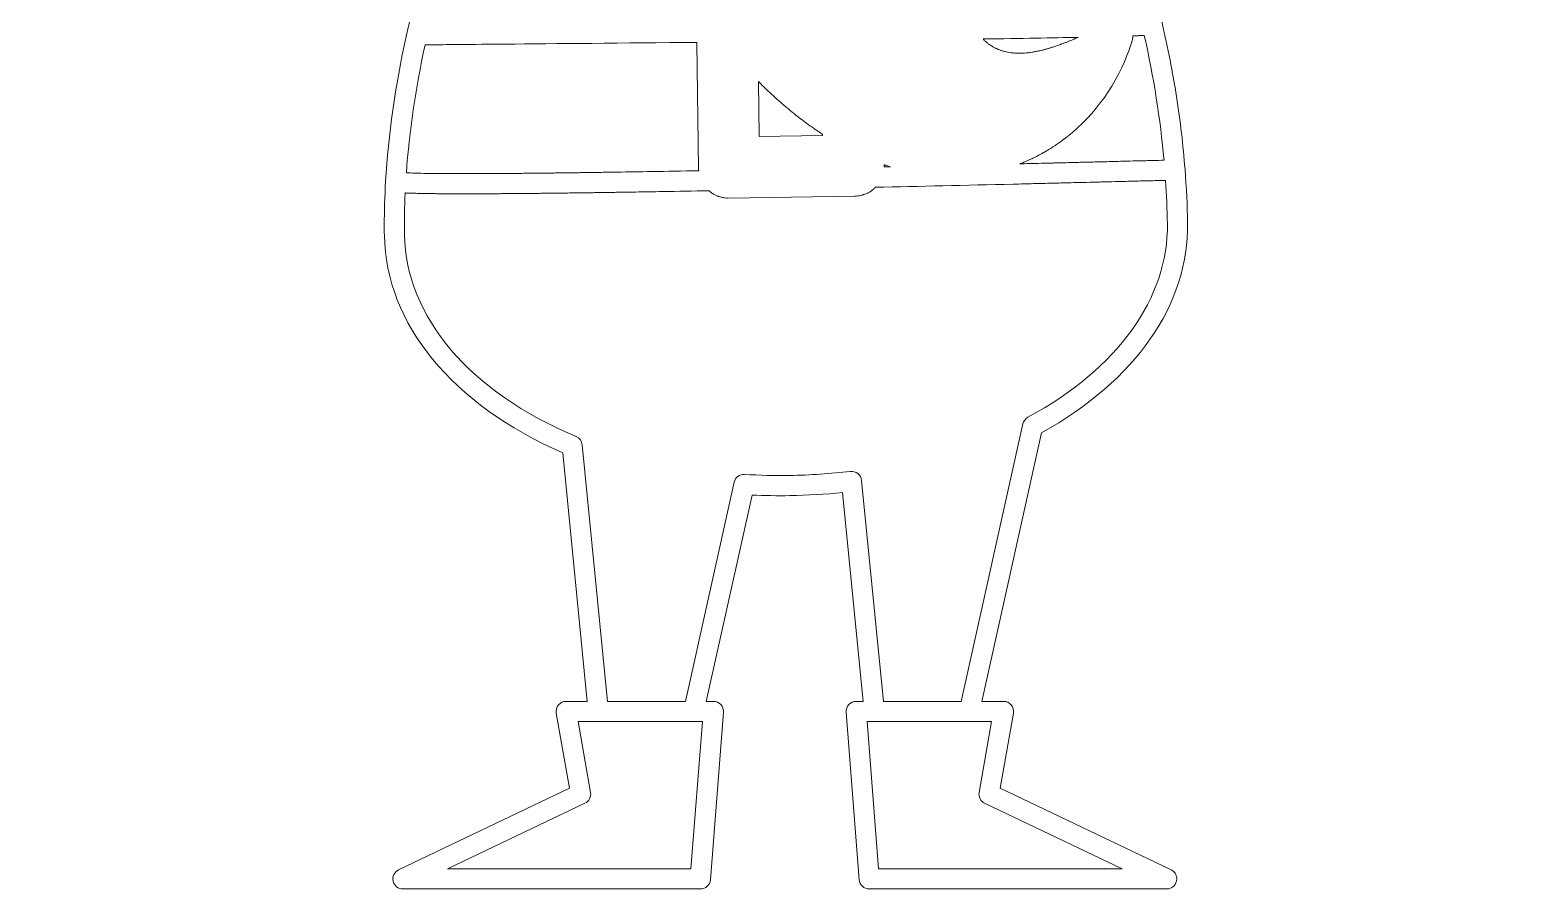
# Model space of a CAD drawing. Header units: inches. Extents: x 228 to 5960, y -2302 to -118.
# Drawn here: x 2668 to 3412, y -1082 to -657 of the extents above; entities that cross this region are included whole.
import ezdxf

# ---------------------------------------------------------------- set-up
doc = ezdxf.new("R2010")
doc.units = ezdxf.units.IN
doc.header["$MEASUREMENT"] = 0
doc.layers.add('Layer 1', color=7, linetype='Continuous')

# ---------------------------------------------------------------- blocks, each defined once
blk = doc.blocks.new('block 57')
at = {"layer": 'Layer 1', "lineweight": 0}
for points, knots in [([(3403.95, -411.9), (3398.6, -398.72), (3382.55, -398.03), (3369.06, -397.86), (3372.95, -392.4), (3375.85, -384.36), (3369.19, -375.03), (3367.32, -372.42), (3364.25, -370.98), (3360.54, -370.98), (3351.45, -370.98), (3339.15, -379.21), (3330.99, -387.36), (3321.7, -396.66), (3314.72, -407.44), (3311, -418.14), (3307.46, -418.08), (3303.84, -418.98), (3300.69, -420.8), (3296.14, -423.41), (3292.78, -427.68), (3291.48, -432.51), (3290.59, -435.78), (3290.69, -439.11), (3291.71, -442.16), (3270.75, -453.1), (3226.1, -473.42), (3183.89, -473.42), (3183.5, -473.42), (3183.12, -473.41), (3182.73, -473.41), (3194.76, -437.37), (3199.96, -399.4), (3198.63, -357.7), (3208.41, -353.34), (3214.96, -342.81), (3214.96, -330.71), (3214.96, -318.53), (3208.19, -307.99), (3198.54, -303.68), (3199.95, -299.9), (3199.96, -296.02), (3199.96, -294.23), (3199.96, -289.33), (3201.72, -284.87), (3203.42, -280.56), (3206.11, -273.73), (3209.16, -266), (3202.98, -258.57), (3202.04, -257.46), (3201.03, -256.36), (3199.95, -255.27), (3199.68, -202.25), (3186.11, -165.73), (3158.49, -143.67), (3136.18, -125.84), (3104.82, -117.54), (3059.79, -117.54), (3036.02, -117.54), (2958.6, -129.23), (2919.4, -166.88), (2887.97, -197.09), (2877.41, -233.32), (2869.71, -259.77), (2867.22, -268.33), (2865.03, -275.79), (2862.53, -281.96), (2847.86, -286.34), (2837.48, -300.06), (2837.48, -315.59), (2837.48, -334.92), (2853.22, -350.65), (2872.56, -350.65), (2883.71, -350.65), (2893.66, -345.41), (2900.09, -337.28), (2902.42, -348.49), (2910.58, -357.24), (2920.81, -359.33), (2921.98, -398.39), (2925.77, -435.72), (2932.08, -470.44), (2921.37, -474.36), (2909.29, -476.35), (2896.1, -476.35), (2853.88, -476.35), (2809.22, -456.02), (2788.27, -445.09), (2790.84, -437.36), (2787.25, -428.29), (2779.31, -423.72), (2776.26, -421.96), (2772.82, -421.03), (2769.38, -421.03), (2769.24, -421.03), (2769.11, -421.04), (2768.98, -421.04), (2765.25, -410.35), (2758.28, -399.58), (2749.01, -390.32), (2740.86, -382.15), (2728.55, -373.91), (2719.45, -373.91), (2715.75, -373.91), (2712.68, -375.34), (2710.81, -377.95), (2704.15, -387.29), (2707.05, -395.33), (2710.94, -400.78), (2697.43, -400.94), (2681.39, -401.66), (2676.05, -414.83), (2668.09, -434.43), (2681.54, -453.53), (2712.02, -465.92), (2719.89, -469.12), (2727.72, -470.74), (2735.29, -470.74), (2736.84, -470.74), (2738.37, -470.67), (2739.88, -470.53), (2741.58, -473.87), (2744.27, -476.73), (2747.69, -478.7), (2750.76, -480.46), (2754.2, -481.39), (2757.63, -481.39), (2759.18, -481.39), (2760.71, -481.2), (2762.17, -480.83), (2778.19, -504.57), (2818.09, -552.09), (2886.08, -562.59), (2872.8, -593.01), (2861.98, -626.46), (2854.67, -659.8), (2854.67, -659.8), (2854.67, -659.8), (2854.66, -659.8), (2849.23, -684.51), (2845.79, -708.72), (2844.43, -731.76), (2843.99, -739.13), (2843.77, -746.39), (2843.77, -753.4), (2843.77, -755.07), (2843.79, -756.72), (2843.81, -758.35), (2844.47, -802.28), (2877.48, -842.44), (2932.29, -866.24), (2932.29, -866.24), (2944.46, -989.46), (2944.46, -989.46), (2944.46, -989.46), (2933.95, -989.46), (2933.95, -989.46), (2932.47, -989.46), (2931.07, -990.11), (2930.12, -991.24), (2929.17, -992.38), (2928.77, -993.87), (2929.02, -995.32), (2929.02, -995.32), (2935.56, -1032.54), (2935.56, -1032.54), (2935.56, -1032.54), (2850.87, -1072.95), (2850.87, -1072.95), (2848.77, -1073.95), (2847.64, -1076.29), (2848.15, -1078.56), (2848.67, -1080.84), (2850.69, -1082.46), (2853.03, -1082.46), (2853.03, -1082.46), (3000.49, -1082.46), (3000.49, -1082.46), (3003.1, -1082.46), (3005.27, -1080.45), (3005.47, -1077.85), (3005.47, -1077.85), (3011.95, -994.85), (3011.95, -994.85), (3012.06, -993.46), (3011.59, -992.09), (3010.64, -991.06), (3009.69, -990.04), (3008.36, -989.46), (3006.97, -989.46), (3006.97, -989.46), (3003.39, -989.46), (3003.39, -989.46), (3003.39, -989.46), (3026.12, -887.16), (3026.12, -887.16), (3032.38, -887.46), (3038.66, -887.56), (3044.95, -887.46), (3053.69, -887.33), (3062.43, -886.82), (3071, -885.95), (3071, -885.95), (3081.22, -989.46), (3081.22, -989.46), (3081.22, -989.46), (3077.81, -989.46), (3077.81, -989.46), (3076.42, -989.46), (3075.08, -990.04), (3074.14, -991.06), (3073.19, -992.09), (3072.72, -993.46), (3072.82, -994.85), (3072.82, -994.85), (3079.3, -1077.85), (3079.3, -1077.85), (3079.51, -1080.45), (3081.68, -1082.46), (3084.29, -1082.46), (3084.29, -1082.46), (3231.74, -1082.46), (3231.74, -1082.46), (3231.75, -1082.46), (3231.75, -1082.46), (3231.76, -1082.46), (3234.52, -1082.46), (3236.76, -1080.22), (3236.76, -1077.46), (3236.76, -1075.36), (3235.46, -1073.56), (3233.62, -1072.82), (3233.62, -1072.82), (3149.21, -1032.54), (3149.21, -1032.54), (3149.21, -1032.54), (3155.75, -995.33), (3155.75, -995.33), (3156.01, -993.87), (3155.61, -992.38), (3154.66, -991.25), (3153.71, -990.11), (3152.31, -989.46), (3150.83, -989.46), (3150.83, -989.46), (3140.15, -989.46), (3140.15, -989.46), (3140.15, -989.46), (3169.74, -856.31), (3169.74, -856.31), (3216.37, -830.43), (3242.71, -792.65), (3242.1, -752.39), (3241.97, -743.68), (3241.55, -734.69), (3240.84, -725.67), (3239.92, -713.8), (3238.51, -701.79), (3236.62, -689.7), (3234.73, -677.62), (3232.36, -665.46), (3229.53, -653.32), (3229.49, -653.02), (3229.43, -652.73), (3229.33, -652.46), (3221.64, -619.67), (3210.94, -588.29), (3197.51, -559.06), (3263.38, -547.46), (3302.17, -501.11), (3317.83, -477.89), (3319.29, -478.26), (3320.82, -478.46), (3322.37, -478.46), (3325.81, -478.46), (3329.25, -477.52), (3332.3, -475.76), (3335.73, -473.8), (3338.43, -470.93), (3340.13, -467.58), (3341.64, -467.72), (3343.17, -467.79), (3344.72, -467.79), (3352.28, -467.79), (3360.11, -466.17), (3367.98, -462.98), (3398.47, -450.6), (3411.91, -431.51), (3403.95, -411.9)], [0, 0, 0, 0, 1, 1, 1, 2, 2, 2, 3, 3, 3, 4, 4, 4, 5, 5, 5, 6, 6, 6, 7, 7, 7, 8, 8, 8, 9, 9, 9, 10, 10, 10, 11, 11, 11, 12, 12, 12, 13, 13, 13, 14, 14, 14, 15, 15, 15, 16, 16, 16, 17, 17, 17, 18, 18, 18, 19, 19, 19, 20, 20, 20, 21, 21, 21, 22, 22, 22, 23, 23, 23, 24, 24, 24, 25, 25, 25, 26, 26, 26, 27, 27, 27, 28, 28, 28, 29, 29, 29, 30, 30, 30, 31, 31, 31, 32, 32, 32, 33, 33, 33, 34, 34, 34, 35, 35, 35, 36, 36, 36, 37, 37, 37, 38, 38, 38, 39, 39, 39, 40, 40, 40, 41, 41, 41, 42, 42, 42, 43, 43, 43, 44, 44, 44, 45, 45, 45, 46, 46, 46, 47, 47, 47, 48, 48, 48, 49, 49, 49, 50, 50, 50, 51, 51, 51, 52, 52, 52, 53, 53, 53, 54, 54, 54, 55, 55, 55, 56, 56, 56, 57, 57, 57, 58, 58, 58, 59, 59, 59, 60, 60, 60, 61, 61, 61, 62, 62, 62, 63, 63, 63, 64, 64, 64, 65, 65, 65, 66, 66, 66, 67, 67, 67, 68, 68, 68, 69, 69, 69, 70, 70, 70, 71, 71, 71, 72, 72, 72, 73, 73, 73, 74, 74, 74, 75, 75, 75, 76, 76, 76, 77, 77, 77, 78, 78, 78, 79, 79, 79, 80, 80, 80, 81, 81, 81, 82, 82, 82, 83, 83, 83, 84, 84, 84, 85, 85, 85, 86, 86, 86, 87, 87, 87, 88, 88, 88, 89, 89, 89, 90, 90, 90, 91, 91, 91, 92, 92, 92, 93, 93, 93, 94, 94, 94, 95, 95, 95, 96, 96, 96, 96]), ([(3140.72, -661.11), (3159.59, -660.84), (3175.27, -660.57), (3187.81, -660.3), (3187.18, -660.58), (3186.54, -660.85), (3185.89, -661.13), (3185.73, -661.2), (3185.57, -661.26), (3185.41, -661.33), (3184.92, -661.54), (3184.43, -661.74), (3183.93, -661.95), (3183.72, -662.04), (3183.5, -662.12), (3183.28, -662.21), (3182.81, -662.4), (3182.34, -662.59), (3181.86, -662.78), (3181.65, -662.86), (3181.44, -662.95), (3181.22, -663.03), (3180.66, -663.25), (3180.08, -663.46), (3179.51, -663.68), (3179.39, -663.72), (3179.28, -663.76), (3179.16, -663.81), (3178.47, -664.06), (3177.77, -664.31), (3177.07, -664.55), (3176.9, -664.6), (3176.73, -664.66), (3176.56, -664.72), (3176.03, -664.9), (3175.5, -665.07), (3174.97, -665.24), (3174.73, -665.31), (3174.5, -665.39), (3174.26, -665.46), (3173.78, -665.61), (3173.29, -665.75), (3172.81, -665.89), (3172.57, -665.96), (3172.33, -666.03), (3172.09, -666.1), (3171.56, -666.24), (3171.03, -666.38), (3170.5, -666.51), (3170.31, -666.56), (3170.13, -666.61), (3169.94, -666.66), (3169.23, -666.83), (3168.51, -666.99), (3167.8, -667.14), (3167.68, -667.17), (3167.57, -667.19), (3167.45, -667.21), (3166.86, -667.33), (3166.26, -667.44), (3165.67, -667.54), (3165.44, -667.58), (3165.21, -667.61), (3164.98, -667.65), (3164.49, -667.72), (3164.01, -667.79), (3163.52, -667.85), (3163.28, -667.88), (3163.03, -667.91), (3162.78, -667.93), (3162.29, -667.99), (3161.8, -668.03), (3161.31, -668.06), (3161.09, -668.08), (3160.87, -668.1), (3160.66, -668.11), (3159.96, -668.15), (3159.26, -668.17), (3158.57, -668.17), (3157.99, -668.17), (3157.42, -668.15), (3156.85, -668.13), (3156.69, -668.12), (3156.54, -668.11), (3156.39, -668.1), (3155.93, -668.07), (3155.48, -668.03), (3155.03, -667.98), (3154.92, -667.97), (3154.81, -667.96), (3154.7, -667.95), (3154.16, -667.88), (3153.63, -667.8), (3153.12, -667.71), (3153, -667.69), (3152.88, -667.66), (3152.76, -667.64), (3152.34, -667.56), (3151.93, -667.47), (3151.53, -667.37), (3151.4, -667.33), (3151.27, -667.3), (3151.14, -667.27), (3150.64, -667.14), (3150.15, -666.99), (3149.67, -666.83), (3149.62, -666.82), (3149.58, -666.8), (3149.54, -666.78), (3149.1, -666.63), (3148.67, -666.47), (3148.24, -666.29), (3148.12, -666.24), (3147.99, -666.19), (3147.87, -666.13), (3147.47, -665.96), (3147.08, -665.78), (3146.7, -665.58), (3146.63, -665.55), (3146.57, -665.52), (3146.5, -665.49), (3146.06, -665.26), (3145.63, -665.01), (3145.21, -664.75), (3145.1, -664.69), (3145, -664.62), (3144.9, -664.56), (3144.56, -664.34), (3144.23, -664.11), (3143.9, -663.88), (3143.8, -663.81), (3143.7, -663.74), (3143.61, -663.67), (3143.2, -663.37), (3142.81, -663.06), (3142.42, -662.73), (3142.36, -662.68), (3142.3, -662.62), (3142.25, -662.57), (3141.91, -662.28), (3141.59, -661.98), (3141.27, -661.67), (3141.17, -661.57), (3141.07, -661.48), (3140.97, -661.38), (3140.89, -661.29), (3140.81, -661.2), (3140.72, -661.11)], [0, 0, 0, 0, 1, 1, 1, 2, 2, 2, 3, 3, 3, 4, 4, 4, 5, 5, 5, 6, 6, 6, 7, 7, 7, 8, 8, 8, 9, 9, 9, 10, 10, 10, 11, 11, 11, 12, 12, 12, 13, 13, 13, 14, 14, 14, 15, 15, 15, 16, 16, 16, 17, 17, 17, 18, 18, 18, 19, 19, 19, 20, 20, 20, 21, 21, 21, 22, 22, 22, 23, 23, 23, 24, 24, 24, 25, 25, 25, 26, 26, 26, 27, 27, 27, 28, 28, 28, 29, 29, 29, 30, 30, 30, 31, 31, 31, 32, 32, 32, 33, 33, 33, 34, 34, 34, 35, 35, 35, 36, 36, 36, 37, 37, 37, 38, 38, 38, 39, 39, 39, 40, 40, 40, 41, 41, 41, 42, 42, 42, 43, 43, 43, 44, 44, 44, 45, 45, 45, 46, 46, 46, 47, 47, 47, 48, 48, 48, 49, 49, 49, 49]), ([(3219.06, -659.41), (3219.31, -659.4), (3219.55, -659.39), (3219.79, -659.37), (3219.99, -659.36), (3220.19, -659.35), (3220.37, -659.34), (3220.46, -659.34), (3220.56, -659.34), (3220.65, -659.33), (3225.32, -680.09), (3228.6, -700.86), (3230.43, -721.2), (3230.04, -721.21), (3229.65, -721.22), (3229.25, -721.23), (3227.12, -721.28), (3224.98, -721.34), (3222.84, -721.39), (3222.01, -721.42), (3221.18, -721.44), (3220.35, -721.46), (3218.04, -721.52), (3215.73, -721.58), (3213.41, -721.63), (3212.84, -721.65), (3212.26, -721.66), (3211.69, -721.68), (3209.18, -721.74), (3206.66, -721.81), (3204.14, -721.87), (3203.76, -721.88), (3203.39, -721.89), (3203.01, -721.9), (3200.36, -721.96), (3197.71, -722.03), (3195.06, -722.1), (3194.71, -722.11), (3194.37, -722.11), (3194.02, -722.12), (3191.36, -722.19), (3188.7, -722.26), (3186.04, -722.32), (3185.64, -722.33), (3185.25, -722.34), (3184.86, -722.35), (3182.27, -722.41), (3179.67, -722.48), (3177.08, -722.54), (3176.26, -722.56), (3175.44, -722.58), (3174.63, -722.6), (3172.46, -722.65), (3170.29, -722.71), (3168.13, -722.76), (3165.09, -722.83), (3162.04, -722.91), (3159.01, -722.98), (3159.08, -722.95), (3159.15, -722.92), (3159.23, -722.89), (3159.61, -722.74), (3159.99, -722.58), (3160.37, -722.42), (3161.1, -722.13), (3161.83, -721.83), (3162.55, -721.51), (3162.99, -721.32), (3163.42, -721.12), (3163.86, -720.92), (3164.52, -720.62), (3165.17, -720.31), (3165.82, -720), (3166.27, -719.78), (3166.73, -719.55), (3167.18, -719.32), (3167.8, -719), (3168.42, -718.68), (3169.03, -718.35), (3169.49, -718.1), (3169.94, -717.86), (3170.4, -717.6), (3171, -717.26), (3171.61, -716.91), (3172.21, -716.56), (3172.65, -716.3), (3173.09, -716.04), (3173.53, -715.77), (3174.14, -715.39), (3174.75, -715), (3175.36, -714.61), (3175.77, -714.34), (3176.18, -714.08), (3176.59, -713.8), (3177.25, -713.36), (3177.9, -712.9), (3178.55, -712.44), (3178.89, -712.2), (3179.24, -711.96), (3179.57, -711.72), (3180.56, -711), (3181.53, -710.27), (3182.49, -709.51), (3196.41, -698.47), (3207.24, -683.18), (3213.25, -666.18), (3213.65, -665.04), (3214.03, -663.9), (3214.38, -662.75), (3214.43, -662.61), (3214.48, -662.43), (3214.55, -662.21), (3214.61, -661.99), (3214.67, -661.75), (3214.73, -661.49), (3214.73, -661.49), (3214.73, -661.46), (3214.73, -661.46), (3214.79, -661.19), (3214.84, -660.91), (3214.88, -660.61), (3214.89, -660.59), (3214.89, -660.57), (3214.89, -660.55), (3214.93, -660.25), (3214.96, -659.94), (3214.97, -659.61), (3214.97, -659.61), (3214.97, -659.58), (3214.97, -659.58), (3215.08, -659.58), (3215.17, -659.57), (3215.28, -659.57), (3215.51, -659.56), (3215.73, -659.55), (3215.96, -659.54), (3216.29, -659.53), (3216.62, -659.51), (3216.93, -659.5), (3217.15, -659.49), (3217.37, -659.48), (3217.58, -659.47), (3217.87, -659.46), (3218.15, -659.45), (3218.43, -659.44), (3218.64, -659.43), (3218.85, -659.42), (3219.06, -659.41)], [0, 0, 0, 0, 1, 1, 1, 2, 2, 2, 3, 3, 3, 4, 4, 4, 5, 5, 5, 6, 6, 6, 7, 7, 7, 8, 8, 8, 9, 9, 9, 10, 10, 10, 11, 11, 11, 12, 12, 12, 13, 13, 13, 14, 14, 14, 15, 15, 15, 16, 16, 16, 17, 17, 17, 18, 18, 18, 19, 19, 19, 20, 20, 20, 21, 21, 21, 22, 22, 22, 23, 23, 23, 24, 24, 24, 25, 25, 25, 26, 26, 26, 27, 27, 27, 28, 28, 28, 29, 29, 29, 30, 30, 30, 31, 31, 31, 32, 32, 32, 33, 33, 33, 34, 34, 34, 35, 35, 35, 36, 36, 36, 37, 37, 37, 38, 38, 38, 39, 39, 39, 40, 40, 40, 41, 41, 41, 42, 42, 42, 43, 43, 43, 44, 44, 44, 45, 45, 45, 46, 46, 46, 47, 47, 47, 48, 48, 48, 49, 49, 49, 49]), ([(2863.97, -664.09), (2863.97, -664.08), (2863.97, -664.08), (2863.98, -664.08), (2864.12, -664.04), (2864.25, -664.02), (2864.38, -664.02), (2865, -664.01), (2866.05, -664), (2867.47, -663.98), (2873.06, -663.92), (2884.59, -663.82), (2900.4, -663.68), (2901.48, -663.67), (2902.58, -663.66), (2903.7, -663.65), (2928.38, -663.43), (2962.2, -663.14), (2998.71, -662.77), (2998.71, -662.77), (2998.71, -662.98), (2998.71, -662.98), (2998.71, -662.98), (2999.65, -725.47), (2999.65, -725.47), (2999.65, -725.79), (2999.67, -726.1), (2999.69, -726.42), (2991.61, -726.57), (2983.83, -726.71), (2976.37, -726.83), (2976.37, -726.83), (2976.27, -726.83), (2976.27, -726.83), (2970.44, -726.93), (2964.81, -727.02), (2959.36, -727.11), (2959.36, -727.11), (2959.04, -727.11), (2959.04, -727.11), (2957.91, -727.13), (2956.79, -727.15), (2955.68, -727.16), (2955.42, -727.17), (2955.15, -727.17), (2954.89, -727.17), (2954.03, -727.19), (2953.18, -727.2), (2952.33, -727.21), (2951.78, -727.22), (2951.22, -727.23), (2950.67, -727.24), (2950.02, -727.25), (2949.38, -727.26), (2948.73, -727.26), (2948.01, -727.28), (2947.28, -727.29), (2946.56, -727.3), (2945.96, -727.3), (2945.38, -727.31), (2944.79, -727.32), (2944.04, -727.33), (2943.28, -727.34), (2942.53, -727.35), (2941.99, -727.36), (2941.46, -727.37), (2940.93, -727.37), (2940.16, -727.38), (2939.38, -727.39), (2938.62, -727.4), (2938.05, -727.41), (2937.5, -727.42), (2936.94, -727.43), (2936.22, -727.44), (2935.51, -727.45), (2934.8, -727.45), (2934.27, -727.46), (2933.76, -727.47), (2933.24, -727.47), (2932.47, -727.48), (2931.69, -727.49), (2930.93, -727.5), (2930.48, -727.51), (2930.04, -727.51), (2929.6, -727.52), (2928.84, -727.53), (2928.08, -727.54), (2927.33, -727.55), (2926.82, -727.55), (2926.33, -727.56), (2925.83, -727.56), (2925.1, -727.57), (2924.38, -727.58), (2923.66, -727.59), (2923.24, -727.59), (2922.83, -727.6), (2922.42, -727.6), (2921.65, -727.61), (2920.89, -727.62), (2920.13, -727.63), (2919.69, -727.63), (2919.24, -727.64), (2918.8, -727.64), (2918.14, -727.65), (2917.48, -727.65), (2916.84, -727.66), (2916.33, -727.66), (2915.83, -727.67), (2915.33, -727.67), (2914.72, -727.68), (2914.12, -727.69), (2913.51, -727.69), (2913, -727.7), (2912.49, -727.7), (2911.99, -727.71), (2911.42, -727.71), (2910.87, -727.72), (2910.31, -727.72), (2909.78, -727.73), (2909.26, -727.73), (2908.74, -727.73), (2908.18, -727.74), (2907.62, -727.74), (2907.07, -727.75), (2906.59, -727.75), (2906.11, -727.76), (2905.64, -727.76), (2905.07, -727.76), (2904.51, -727.77), (2903.95, -727.77), (2903.5, -727.77), (2903.05, -727.78), (2902.61, -727.78), (2901.99, -727.78), (2901.39, -727.79), (2900.78, -727.79), (2900.41, -727.8), (2900.03, -727.8), (2899.66, -727.8), (2899.04, -727.8), (2898.42, -727.81), (2897.81, -727.81), (2897.46, -727.81), (2897.11, -727.81), (2896.76, -727.82), (2896.76, -727.82), (2894.96, -727.82), (2894.96, -727.82), (2894.61, -727.83), (2894.27, -727.83), (2893.93, -727.83), (2893.36, -727.83), (2892.8, -727.83), (2892.24, -727.84), (2892.24, -727.84), (2889.65, -727.84), (2889.65, -727.84), (2889.27, -727.85), (2888.88, -727.85), (2888.5, -727.85), (2888.5, -727.85), (2878.44, -727.85), (2878.44, -727.85), (2878.23, -727.85), (2878.01, -727.85), (2877.79, -727.84), (2876.22, -727.84), (2874.73, -727.83), (2873.32, -727.82), (2873.32, -727.82), (2872.93, -727.82), (2872.93, -727.82), (2872.32, -727.82), (2871.73, -727.81), (2871.16, -727.81), (2871.05, -727.81), (2870.94, -727.8), (2870.83, -727.8), (2869.46, -727.79), (2868.17, -727.78), (2866.97, -727.76), (2866.97, -727.76), (2866.87, -727.76), (2866.87, -727.76), (2866.28, -727.75), (2865.71, -727.74), (2865.15, -727.74), (2865.15, -727.74), (2865.1, -727.74), (2865.1, -727.74), (2860.44, -727.66), (2857.1, -727.56), (2854.73, -727.45), (2856.19, -707.08), (2859.29, -685.8), (2863.97, -664.09)], [0, 0, 0, 0, 1, 1, 1, 2, 2, 2, 3, 3, 3, 4, 4, 4, 5, 5, 5, 6, 6, 6, 7, 7, 7, 8, 8, 8, 9, 9, 9, 10, 10, 10, 11, 11, 11, 12, 12, 12, 13, 13, 13, 14, 14, 14, 15, 15, 15, 16, 16, 16, 17, 17, 17, 18, 18, 18, 19, 19, 19, 20, 20, 20, 21, 21, 21, 22, 22, 22, 23, 23, 23, 24, 24, 24, 25, 25, 25, 26, 26, 26, 27, 27, 27, 28, 28, 28, 29, 29, 29, 30, 30, 30, 31, 31, 31, 32, 32, 32, 33, 33, 33, 34, 34, 34, 35, 35, 35, 36, 36, 36, 37, 37, 37, 38, 38, 38, 39, 39, 39, 40, 40, 40, 41, 41, 41, 42, 42, 42, 43, 43, 43, 44, 44, 44, 45, 45, 45, 46, 46, 46, 47, 47, 47, 48, 48, 48, 49, 49, 49, 50, 50, 50, 51, 51, 51, 52, 52, 52, 53, 53, 53, 54, 54, 54, 55, 55, 55, 56, 56, 56, 57, 57, 57, 58, 58, 58, 59, 59, 59, 60, 60, 60, 61, 61, 61, 62, 62, 62, 63, 63, 63, 64, 64, 64, 65, 65, 65, 65]), ([(3061.1, -709.02), (3061.1, -709.02), (3029.68, -709.49), (3029.68, -709.49), (3029.68, -709.49), (3029.27, -682.16), (3029.27, -682.16), (3029.27, -682.16), (3029.63, -682.52), (3029.63, -682.52), (3030.68, -683.57), (3031.73, -684.61), (3032.79, -685.63), (3032.96, -685.78), (3033.12, -685.95), (3033.28, -686.1), (3034.42, -687.19), (3035.56, -688.25), (3036.7, -689.3), (3036.95, -689.53), (3037.19, -689.75), (3037.44, -689.98), (3038.6, -691.03), (3039.76, -692.07), (3040.93, -693.09), (3041, -693.14), (3041.06, -693.2), (3041.12, -693.25), (3042.25, -694.23), (3043.37, -695.18), (3044.5, -696.11), (3044.75, -696.32), (3044.99, -696.52), (3045.24, -696.72), (3046.39, -697.67), (3047.54, -698.59), (3048.7, -699.5), (3048.93, -699.67), (3049.15, -699.84), (3049.38, -700.02), (3050.46, -700.86), (3051.54, -701.68), (3052.63, -702.48), (3052.78, -702.6), (3052.93, -702.71), (3053.09, -702.82), (3054.26, -703.69), (3055.44, -704.53), (3056.62, -705.35), (3056.89, -705.54), (3057.16, -705.72), (3057.43, -705.91), (3058.61, -706.72), (3059.8, -707.52), (3060.99, -708.3), (3061.02, -708.32), (3061.06, -708.34), (3061.09, -708.37), (3061.09, -708.37), (3061.1, -709.02), (3061.1, -709.02)], [0, 0, 0, 0, 1, 1, 1, 2, 2, 2, 3, 3, 3, 4, 4, 4, 5, 5, 5, 6, 6, 6, 7, 7, 7, 8, 8, 8, 9, 9, 9, 10, 10, 10, 11, 11, 11, 12, 12, 12, 13, 13, 13, 14, 14, 14, 15, 15, 15, 16, 16, 16, 17, 17, 17, 18, 18, 18, 19, 19, 19, 20, 20, 20, 20]), ([(3091.59, -723.44), (3091.61, -723.45), (3091.63, -723.45), (3091.64, -723.46), (3091.82, -723.52), (3091.99, -723.57), (3092.17, -723.63), (3093.05, -723.92), (3093.93, -724.2), (3094.81, -724.47), (3093.73, -724.49), (3092.67, -724.52), (3091.6, -724.54), (3091.6, -724.54), (3091.6, -724.09), (3091.6, -724.09), (3091.6, -724.09), (3091.59, -723.44), (3091.59, -723.44)], [0, 0, 0, 0, 1, 1, 1, 2, 2, 2, 3, 3, 3, 4, 4, 4, 5, 5, 5, 6, 6, 6, 6]), ([(3232.1, -752.54), (3232.66, -789.52), (3207.46, -824.54), (3162.97, -848.61), (3161.69, -849.3), (3160.78, -850.51), (3160.47, -851.92), (3160.47, -851.92), (3129.91, -989.46), (3129.91, -989.46), (3129.91, -989.46), (3091.27, -989.46), (3091.27, -989.46), (3091.27, -989.46), (3080.45, -879.93), (3080.45, -879.93), (3080.32, -878.59), (3079.66, -877.36), (3078.61, -876.52), (3077.56, -875.68), (3076.22, -875.3), (3074.89, -875.46), (3065.05, -876.63), (3054.92, -877.3), (3044.79, -877.46), (3037.32, -877.58), (3029.85, -877.4), (3022.47, -876.95), (3020, -876.79), (3017.81, -878.45), (3017.28, -880.86), (3017.28, -880.86), (2993.15, -989.46), (2993.15, -989.46), (2993.15, -989.46), (2954.51, -989.46), (2954.51, -989.46), (2954.51, -989.46), (2941.95, -862.31), (2941.95, -862.31), (2941.77, -860.48), (2940.6, -858.9), (2938.91, -858.19), (2886.23, -836.14), (2854.41, -798.76), (2853.81, -758.2), (2853.71, -751.51), (2853.82, -744.54), (2854.14, -737.43), (2854.25, -737.44), (2854.36, -737.44), (2854.47, -737.45), (2854.64, -737.45), (2854.81, -737.46), (2854.99, -737.47), (2855.36, -737.49), (2855.75, -737.5), (2856.16, -737.52), (2856.28, -737.52), (2856.39, -737.53), (2856.51, -737.53), (2857.03, -737.55), (2857.58, -737.57), (2858.15, -737.58), (2858.32, -737.59), (2858.5, -737.59), (2858.67, -737.6), (2859.12, -737.61), (2859.59, -737.62), (2860.06, -737.64), (2860.24, -737.64), (2860.41, -737.64), (2860.59, -737.65), (2861.23, -737.66), (2861.88, -737.68), (2862.56, -737.69), (2862.7, -737.69), (2862.84, -737.7), (2862.98, -737.7), (2863.56, -737.71), (2864.15, -737.72), (2864.75, -737.73), (2864.97, -737.73), (2865.18, -737.74), (2865.4, -737.74), (2866.09, -737.75), (2866.79, -737.76), (2867.52, -737.77), (2867.52, -737.77), (2867.74, -737.77), (2867.74, -737.77), (2868.54, -737.78), (2869.37, -737.79), (2870.22, -737.8), (2870.22, -737.8), (2870.93, -737.8), (2870.93, -737.8), (2871.6, -737.81), (2872.29, -737.82), (2872.99, -737.82), (2873.23, -737.82), (2873.46, -737.82), (2873.69, -737.83), (2874.6, -737.83), (2875.52, -737.84), (2876.47, -737.84), (2876.47, -737.84), (2877.06, -737.84), (2877.06, -737.84), (2877.86, -737.84), (2878.66, -737.85), (2879.49, -737.85), (2879.49, -737.85), (2889.13, -737.85), (2889.13, -737.85), (2889.85, -737.84), (2890.57, -737.84), (2891.31, -737.84), (2891.31, -737.84), (2892.22, -737.84), (2892.22, -737.84), (2892.85, -737.83), (2893.47, -737.83), (2894.11, -737.83), (2894.11, -737.83), (2894.8, -737.83), (2894.8, -737.83), (2895.52, -737.82), (2896.24, -737.82), (2896.98, -737.82), (2897.24, -737.81), (2897.52, -737.81), (2897.79, -737.81), (2898.49, -737.81), (2899.19, -737.8), (2899.91, -737.8), (2900.23, -737.8), (2900.56, -737.79), (2900.88, -737.79), (2901.57, -737.79), (2902.27, -737.78), (2902.98, -737.78), (2903.29, -737.78), (2903.62, -737.77), (2903.94, -737.77), (2904.63, -737.77), (2905.32, -737.76), (2906.02, -737.76), (2906.56, -737.75), (2907.11, -737.75), (2907.65, -737.74), (2908.17, -737.74), (2908.68, -737.74), (2909.2, -737.73), (2909.84, -737.73), (2910.49, -737.72), (2911.14, -737.71), (2911.58, -737.71), (2912, -737.71), (2912.44, -737.7), (2913.1, -737.7), (2913.78, -737.69), (2914.46, -737.68), (2914.91, -737.68), (2915.37, -737.67), (2915.83, -737.67), (2916.4, -737.66), (2916.98, -737.66), (2917.56, -737.65), (2918.17, -737.65), (2918.77, -737.64), (2919.38, -737.63), (2919.86, -737.63), (2920.35, -737.62), (2920.83, -737.62), (2921.52, -737.61), (2922.2, -737.6), (2922.89, -737.6), (2923.4, -737.59), (2923.91, -737.59), (2924.43, -737.58), (2925.13, -737.57), (2925.84, -737.56), (2926.55, -737.56), (2927.03, -737.55), (2927.52, -737.54), (2928, -737.54), (2928.75, -737.53), (2929.5, -737.52), (2930.26, -737.51), (2930.78, -737.51), (2931.31, -737.5), (2931.84, -737.49), (2932.57, -737.48), (2933.29, -737.47), (2934.02, -737.47), (2934.55, -737.46), (2935.09, -737.45), (2935.63, -737.44), (2936.4, -737.43), (2937.17, -737.42), (2937.95, -737.41), (2938.5, -737.41), (2939.05, -737.4), (2939.6, -737.39), (2940.33, -737.38), (2941.06, -737.37), (2941.79, -737.36), (2942.42, -737.35), (2943.05, -737.35), (2943.68, -737.34), (2944.45, -737.33), (2945.21, -737.32), (2945.98, -737.31), (2946.43, -737.3), (2946.88, -737.29), (2947.33, -737.29), (2948.28, -737.27), (2949.24, -737.26), (2950.21, -737.24), (2950.61, -737.24), (2951.02, -737.23), (2951.43, -737.23), (2952.38, -737.21), (2953.34, -737.2), (2954.31, -737.18), (2954.8, -737.18), (2955.29, -737.17), (2955.78, -737.16), (2956.79, -737.15), (2957.8, -737.13), (2958.81, -737.12), (2959.1, -737.11), (2959.4, -737.11), (2959.69, -737.1), (2960.83, -737.08), (2961.97, -737.07), (2963.13, -737.05), (2963.51, -737.04), (2963.9, -737.04), (2964.29, -737.03), (2965.44, -737.01), (2966.59, -736.99), (2967.76, -736.97), (2967.76, -736.97), (2968.34, -736.97), (2968.34, -736.97), (2972.73, -736.89), (2977.23, -736.82), (2981.85, -736.74), (2981.85, -736.74), (2982.08, -736.74), (2982.08, -736.74), (2989.33, -736.61), (2996.85, -736.48), (3004.67, -736.33), (3004.77, -736.42), (3004.89, -736.5), (3004.99, -736.59), (3005.12, -736.7), (3005.26, -736.81), (3005.39, -736.91), (3005.68, -737.13), (3005.97, -737.34), (3006.27, -737.53), (3006.39, -737.62), (3006.52, -737.7), (3006.64, -737.78), (3007.07, -738.05), (3007.51, -738.29), (3007.96, -738.51), (3007.96, -738.51), (3007.97, -738.52), (3007.97, -738.52), (3008.42, -738.73), (3008.88, -738.92), (3009.34, -739.09), (3009.49, -739.14), (3009.64, -739.18), (3009.78, -739.23), (3010.12, -739.34), (3010.46, -739.44), (3010.8, -739.52), (3010.97, -739.57), (3011.14, -739.61), (3011.31, -739.64), (3011.66, -739.71), (3012, -739.77), (3012.36, -739.82), (3012.51, -739.84), (3012.67, -739.87), (3012.83, -739.88), (3013.33, -739.94), (3013.84, -739.97), (3014.36, -739.97), (3014.36, -739.97), (3077.11, -739.04), (3077.11, -739.04), (3077.67, -739.03), (3078.22, -738.98), (3078.76, -738.91), (3078.93, -738.89), (3079.1, -738.85), (3079.27, -738.82), (3079.65, -738.76), (3080.02, -738.69), (3080.39, -738.6), (3080.58, -738.55), (3080.76, -738.5), (3080.94, -738.45), (3081.3, -738.34), (3081.66, -738.22), (3082.01, -738.09), (3082.17, -738.03), (3082.34, -737.98), (3082.5, -737.91), (3082.95, -737.72), (3083.39, -737.52), (3083.82, -737.29), (3083.87, -737.26), (3083.92, -737.24), (3083.96, -737.22), (3084.43, -736.96), (3084.89, -736.67), (3085.32, -736.36), (3085.46, -736.26), (3085.6, -736.16), (3085.73, -736.05), (3086.03, -735.83), (3086.32, -735.6), (3086.6, -735.35), (3086.75, -735.22), (3086.89, -735.09), (3087.04, -734.95), (3087.15, -734.84), (3087.27, -734.75), (3087.37, -734.64), (3109.05, -734.16), (3132.11, -733.63), (3155.6, -733.06), (3156.55, -733.04), (3157.49, -733.02), (3158.44, -733), (3160.09, -732.96), (3161.74, -732.92), (3163.4, -732.88), (3164.92, -732.84), (3166.44, -732.8), (3167.96, -732.77), (3169.5, -732.73), (3171.04, -732.69), (3172.58, -732.65), (3174.14, -732.62), (3175.69, -732.58), (3177.25, -732.54), (3178.74, -732.5), (3180.24, -732.47), (3181.73, -732.43), (3183.51, -732.39), (3185.29, -732.34), (3187.06, -732.3), (3188.16, -732.27), (3189.26, -732.24), (3190.35, -732.22), (3192.53, -732.16), (3194.71, -732.11), (3196.88, -732.05), (3197.68, -732.03), (3198.47, -732.01), (3199.27, -731.99), (3201.65, -731.93), (3204.04, -731.88), (3206.41, -731.81), (3207.19, -731.8), (3207.97, -731.78), (3208.74, -731.76), (3211.26, -731.69), (3213.78, -731.63), (3216.29, -731.56), (3216.78, -731.55), (3217.28, -731.54), (3217.77, -731.53), (3220.49, -731.46), (3223.2, -731.39), (3225.91, -731.32), (3226.29, -731.31), (3226.67, -731.3), (3227.06, -731.29), (3228.44, -731.25), (3229.83, -731.22), (3231.22, -731.18), (3231.7, -738.4), (3232, -745.56), (3232.1, -752.54)], [0, 0, 0, 0, 1, 1, 1, 2, 2, 2, 3, 3, 3, 4, 4, 4, 5, 5, 5, 6, 6, 6, 7, 7, 7, 8, 8, 8, 9, 9, 9, 10, 10, 10, 11, 11, 11, 12, 12, 12, 13, 13, 13, 14, 14, 14, 15, 15, 15, 16, 16, 16, 17, 17, 17, 18, 18, 18, 19, 19, 19, 20, 20, 20, 21, 21, 21, 22, 22, 22, 23, 23, 23, 24, 24, 24, 25, 25, 25, 26, 26, 26, 27, 27, 27, 28, 28, 28, 29, 29, 29, 30, 30, 30, 31, 31, 31, 32, 32, 32, 33, 33, 33, 34, 34, 34, 35, 35, 35, 36, 36, 36, 37, 37, 37, 38, 38, 38, 39, 39, 39, 40, 40, 40, 41, 41, 41, 42, 42, 42, 43, 43, 43, 44, 44, 44, 45, 45, 45, 46, 46, 46, 47, 47, 47, 48, 48, 48, 49, 49, 49, 50, 50, 50, 51, 51, 51, 52, 52, 52, 53, 53, 53, 54, 54, 54, 55, 55, 55, 56, 56, 56, 57, 57, 57, 58, 58, 58, 59, 59, 59, 60, 60, 60, 61, 61, 61, 62, 62, 62, 63, 63, 63, 64, 64, 64, 65, 65, 65, 66, 66, 66, 67, 67, 67, 68, 68, 68, 69, 69, 69, 70, 70, 70, 71, 71, 71, 72, 72, 72, 73, 73, 73, 74, 74, 74, 75, 75, 75, 76, 76, 76, 77, 77, 77, 78, 78, 78, 79, 79, 79, 80, 80, 80, 81, 81, 81, 82, 82, 82, 83, 83, 83, 84, 84, 84, 85, 85, 85, 86, 86, 86, 87, 87, 87, 88, 88, 88, 89, 89, 89, 90, 90, 90, 91, 91, 91, 92, 92, 92, 93, 93, 93, 94, 94, 94, 95, 95, 95, 96, 96, 96, 97, 97, 97, 98, 98, 98, 99, 99, 99, 100, 100, 100, 101, 101, 101, 102, 102, 102, 103, 103, 103, 104, 104, 104, 105, 105, 105, 106, 106, 106, 107, 107, 107, 108, 108, 108, 109, 109, 109, 110, 110, 110, 111, 111, 111, 112, 112, 112, 113, 113, 113, 114, 114, 114, 115, 115, 115, 116, 116, 116, 117, 117, 117, 118, 118, 118, 119, 119, 119, 120, 120, 120, 121, 121, 121, 122, 122, 122, 123, 123, 123, 124, 124, 124, 125, 125, 125, 126, 126, 126, 127, 127, 127, 128, 128, 128, 129, 129, 129, 130, 130, 130, 131, 131, 131, 131]), ([(2995.86, -1072.46), (2995.86, -1072.46), (2875.12, -1072.46), (2875.12, -1072.46), (2875.12, -1072.46), (2943.29, -1039.93), (2943.29, -1039.93), (2945.32, -1038.97), (2946.45, -1036.77), (2946.06, -1034.56), (2946.06, -1034.56), (2939.9, -999.46), (2939.9, -999.46), (2939.9, -999.46), (3001.56, -999.46), (3001.56, -999.46), (3001.56, -999.46), (2995.86, -1072.46), (2995.86, -1072.46)], [0, 0, 0, 0, 1, 1, 1, 2, 2, 2, 3, 3, 3, 4, 4, 4, 5, 5, 5, 6, 6, 6, 6]), ([(3144.87, -999.46), (3144.87, -999.46), (3138.7, -1034.55), (3138.7, -1034.55), (3138.31, -1036.77), (3139.45, -1038.97), (3141.48, -1039.93), (3141.48, -1039.93), (3209.65, -1072.46), (3209.65, -1072.46), (3209.65, -1072.46), (3088.91, -1072.46), (3088.91, -1072.46), (3088.91, -1072.46), (3083.21, -999.46), (3083.21, -999.46), (3083.21, -999.46), (3144.87, -999.46), (3144.87, -999.46)], [0, 0, 0, 0, 1, 1, 1, 2, 2, 2, 3, 3, 3, 4, 4, 4, 5, 5, 5, 6, 6, 6, 6])]:
    blk.add_open_spline(points, degree=3, knots=knots, dxfattribs=at)

msp = doc.modelspace()

# ---------------------------------------------------------------- block references
at = {"layer": 'Layer 1'}
msp.add_blockref('block 57', (0, 0), dxfattribs=at)

doc.saveas('drawing.dxf')
